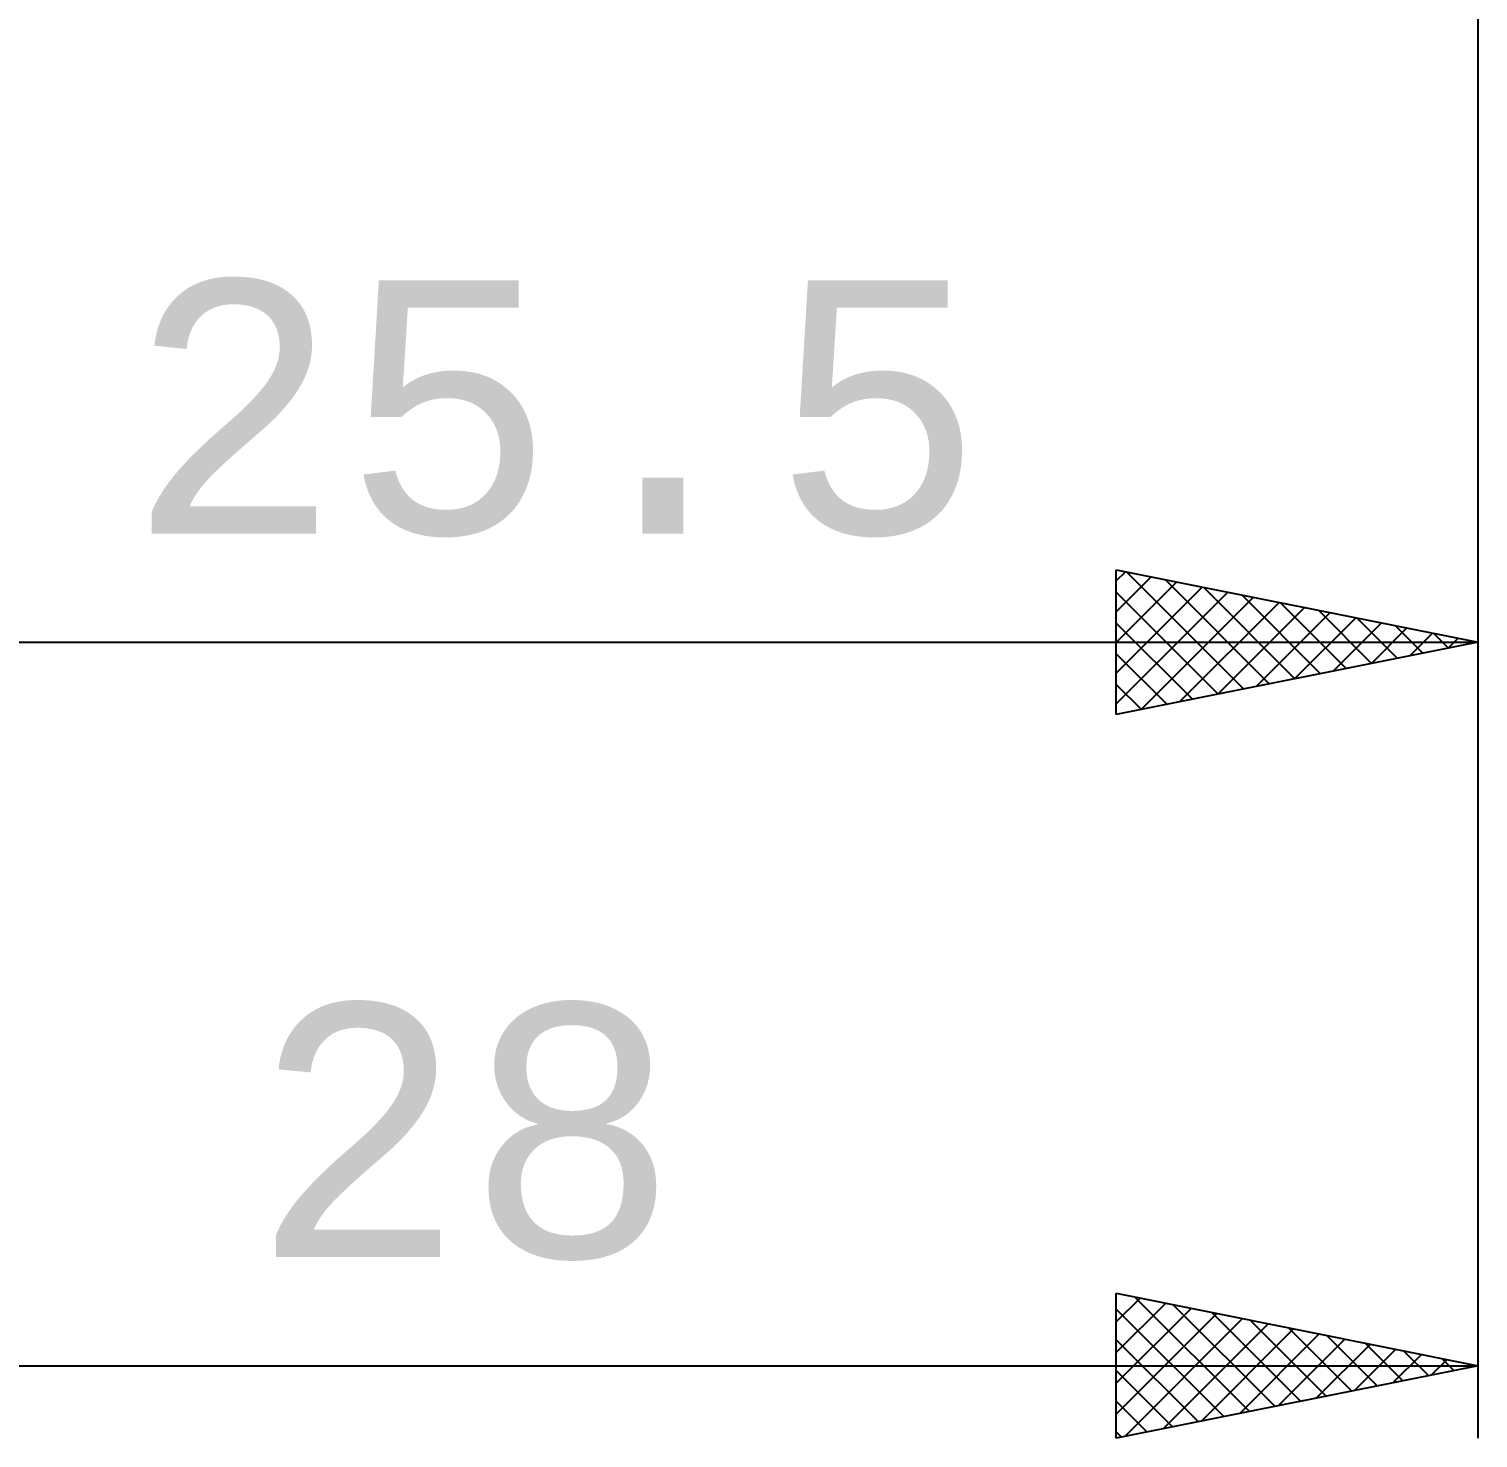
# Model space of a CAD drawing. Header units: millimetres. Extents: x -65 to 52, y -38 to 52.
# Drawn here: x 16.97 to 37, y -37.75 to -18.27 of the extents above; entities that cross this region are included whole.
import ezdxf
from ezdxf.enums import TextEntityAlignment as Align

# ---------------------------------------------------------------- set-up
doc = ezdxf.new("R2010")
doc.units = ezdxf.units.MM
doc.header["$LTSCALE"] = 5.3
doc.layers.add('2', color=7, linetype='CONTINUOUS')
doc.styles.get("Standard").update_dxf_attribs({"font": 'Monospac821 BT'})

msp = doc.modelspace()

# ---------------------------------------------------------------- linework, layer by layer
at = {"layer": '2', "color": 7, "linetype": 'CONTINUOUS', "lineweight": 25}
for p, q in [((37, -27.75), (37, -4.75)), ((37, -37.75), (37, -4.75)), ((32, -27.75), (32, -25.75)), ((32, -25.75), (37, -26.75)), ((32, -25.904), (32.128, -25.776)), ((32.142, -25.778), (33.762, -27.398)), ((32, -26.328), (32.482, -25.846)), ((32, -26.752), (32.835, -25.917)), ((32, -27.177), (33.189, -25.988)), ((32.673, -25.885), (34.115, -27.327)), ((33.203, -25.991), (34.469, -27.256)), ((32, -27.601), (33.542, -26.058)), ((32, -26.06), (33.408, -27.468)), ((32.344, -27.681), (33.896, -26.129)), ((32.874, -27.575), (34.25, -26.2)), ((33.733, -26.097), (34.822, -27.186)), ((34.264, -26.203), (35.176, -27.115)), ((33.405, -27.469), (34.603, -26.271)), ((33.935, -27.363), (34.957, -26.341)), ((34.465, -27.257), (35.31, -26.412)), ((34.794, -26.309), (35.529, -27.044)), ((35.324, -26.415), (35.883, -26.973)), ((32, -26.485), (33.055, -27.539)), ((34.996, -27.151), (35.664, -26.483)), ((35.526, -27.045), (36.017, -26.553)), ((35.855, -26.521), (36.237, -26.903)), ((36.056, -26.939), (36.371, -26.624)), ((36.385, -26.627), (36.59, -26.832)), ((11.5, -26.75), (37, -26.75)), ((37, -26.75), (32, -27.75)), ((36.587, -26.833), (36.724, -26.695)), ((36.915, -26.733), (36.944, -26.761)), ((32, -26.909), (32.701, -27.61)), ((32, -27.333), (32.347, -27.681)), ((32, -37.75), (32, -35.75)), ((32, -35.75), (37, -36.75)), ((32, -36.146), (32.33, -35.816)), ((32.258, -35.802), (33.839, -37.382)), ((32, -36.57), (32.683, -35.887)), ((32, -36.994), (33.037, -35.957)), ((32, -35.968), (33.485, -37.453)), ((32, -37.419), (33.391, -36.028)), ((32.788, -35.908), (34.192, -37.312)), ((33.319, -36.014), (34.546, -37.241)), ((32.116, -37.727), (33.744, -36.099)), ((32.646, -37.621), (34.098, -36.17)), ((33.177, -37.515), (34.451, -36.24)), ((33.849, -36.12), (34.899, -37.17)), ((34.379, -36.226), (35.253, -37.099)), ((32, -36.392), (33.132, -37.524)), ((33.707, -37.409), (34.805, -36.311)), ((34.237, -37.303), (35.158, -36.382)), ((34.768, -37.196), (35.512, -36.452)), ((34.91, -36.332), (35.606, -37.029)), ((35.44, -36.438), (35.96, -36.958)), ((35.298, -37.09), (35.865, -36.523)), ((35.828, -36.984), (36.219, -36.594)), ((35.97, -36.544), (36.314, -36.887)), ((36.501, -36.65), (36.667, -36.817)), ((9, -36.75), (37, -36.75)), ((37, -36.75), (32, -37.75)), ((32, -36.816), (32.778, -37.594)), ((36.359, -36.878), (36.573, -36.665)), ((36.889, -36.772), (36.926, -36.735)), ((32, -37.241), (32.424, -37.665)), ((32, -37.665), (32.071, -37.736))]:
    msp.add_line(p, q, dxfattribs=at)

# ---------------------------------------------------------------- texts
for s, p in [('25.5', (24.25, -25.25)), ('28', (23, -35.25))]:
    msp.add_text(s, height=3.5, dxfattribs=at).set_placement(p, align=Align.CENTER)

doc.saveas('drawing.dxf')
